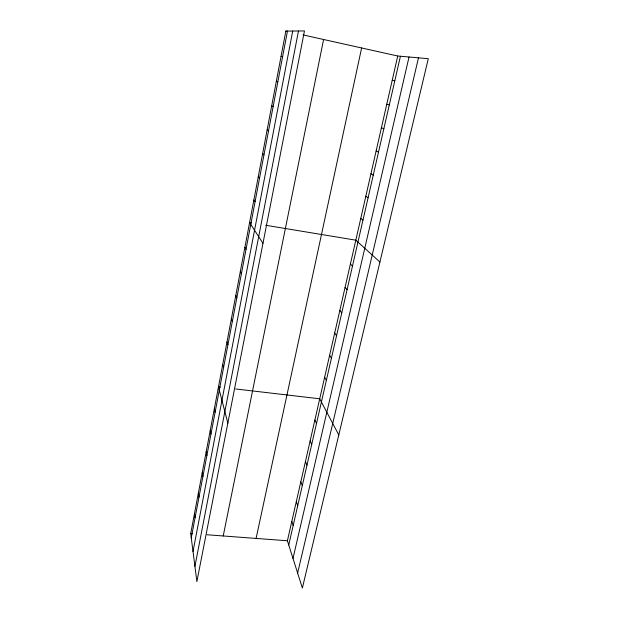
<?xml version="1.0" encoding="UTF-8"?>
<svg xmlns="http://www.w3.org/2000/svg" width="619" height="619" viewBox="0 0 619 619"><rect width="100%" height="100%" fill="white"/><g stroke="black" fill="none" stroke-linecap="round" stroke-linejoin="round"><path stroke-width="0.93" d="M190.714 533.539L285.846 31.082L304.463 30.95L196.881 581.589L190.714 533.539L192.633 533.686M191.263 537.818L287.471 31.074M193.012 551.467L292.71 31.035M194.923 566.331L298.474 30.996M223.219 535.969L323.598 39.492M256.088 538.429L361.628 47.965M287.402 540.766L397.746 56.012L428.286 58.689L302.374 588.05L287.402 540.766L207.04 534.762M288.74 544.983L400.423 56.244M292.996 558.439L409.027 57.002M297.631 573.062L418.483 57.83M220.372 387.169L218.468 386.945L227.846 423.087M235.591 388.949L319.721 398.798L338.786 434.964M281.049 56.406L282.62 56.646M251.476 222.917L249.589 222.6L262.974 243.298M265.683 225.262L355.824 240.172L379.919 262.015M392.214 80.315L394.814 80.787M285.846 31.082L287.657 31.484M303.016 34.912L397.746 56.012M386.767 104.24L389.297 104.936M276.337 81.313L277.838 81.809M381.405 127.785L383.865 128.706M376.128 150.959L378.519 152.096M271.695 105.818L273.141 106.545M370.936 173.784L373.257 175.123M365.821 196.254L368.073 197.794M267.129 129.928L268.522 130.888M360.784 218.383L362.974 220.116M262.642 153.651L263.973 154.843M350.408 263.965L352.466 266.093M258.224 176.995L259.5 178.404M345.085 287.363L347.073 289.692M339.846 310.382L341.773 312.897M253.867 199.976L255.098 201.601M334.693 333.022L336.558 335.722M329.618 355.298L331.428 358.177M324.627 377.226L326.375 380.267M244.915 247.291L246.037 249.325M314.885 420.038L316.518 423.404M240.319 271.555L241.387 273.807M310.127 440.945L311.705 444.465M305.438 461.526L306.97 465.194M235.8 295.41L236.822 297.863M300.826 481.791L302.304 485.606M231.359 318.87L232.326 321.516M296.284 501.746L297.716 505.7M291.812 521.407L293.189 525.492M226.995 341.936L227.916 344.775M222.693 364.63L223.575 367.647M214.313 408.904L215.103 412.277M210.22 430.514L210.963 434.043M206.197 451.777L206.901 455.468M202.235 472.699L202.893 476.545M198.335 493.297L198.954 497.289M194.498 513.577L195.078 517.716"/></g></svg>
